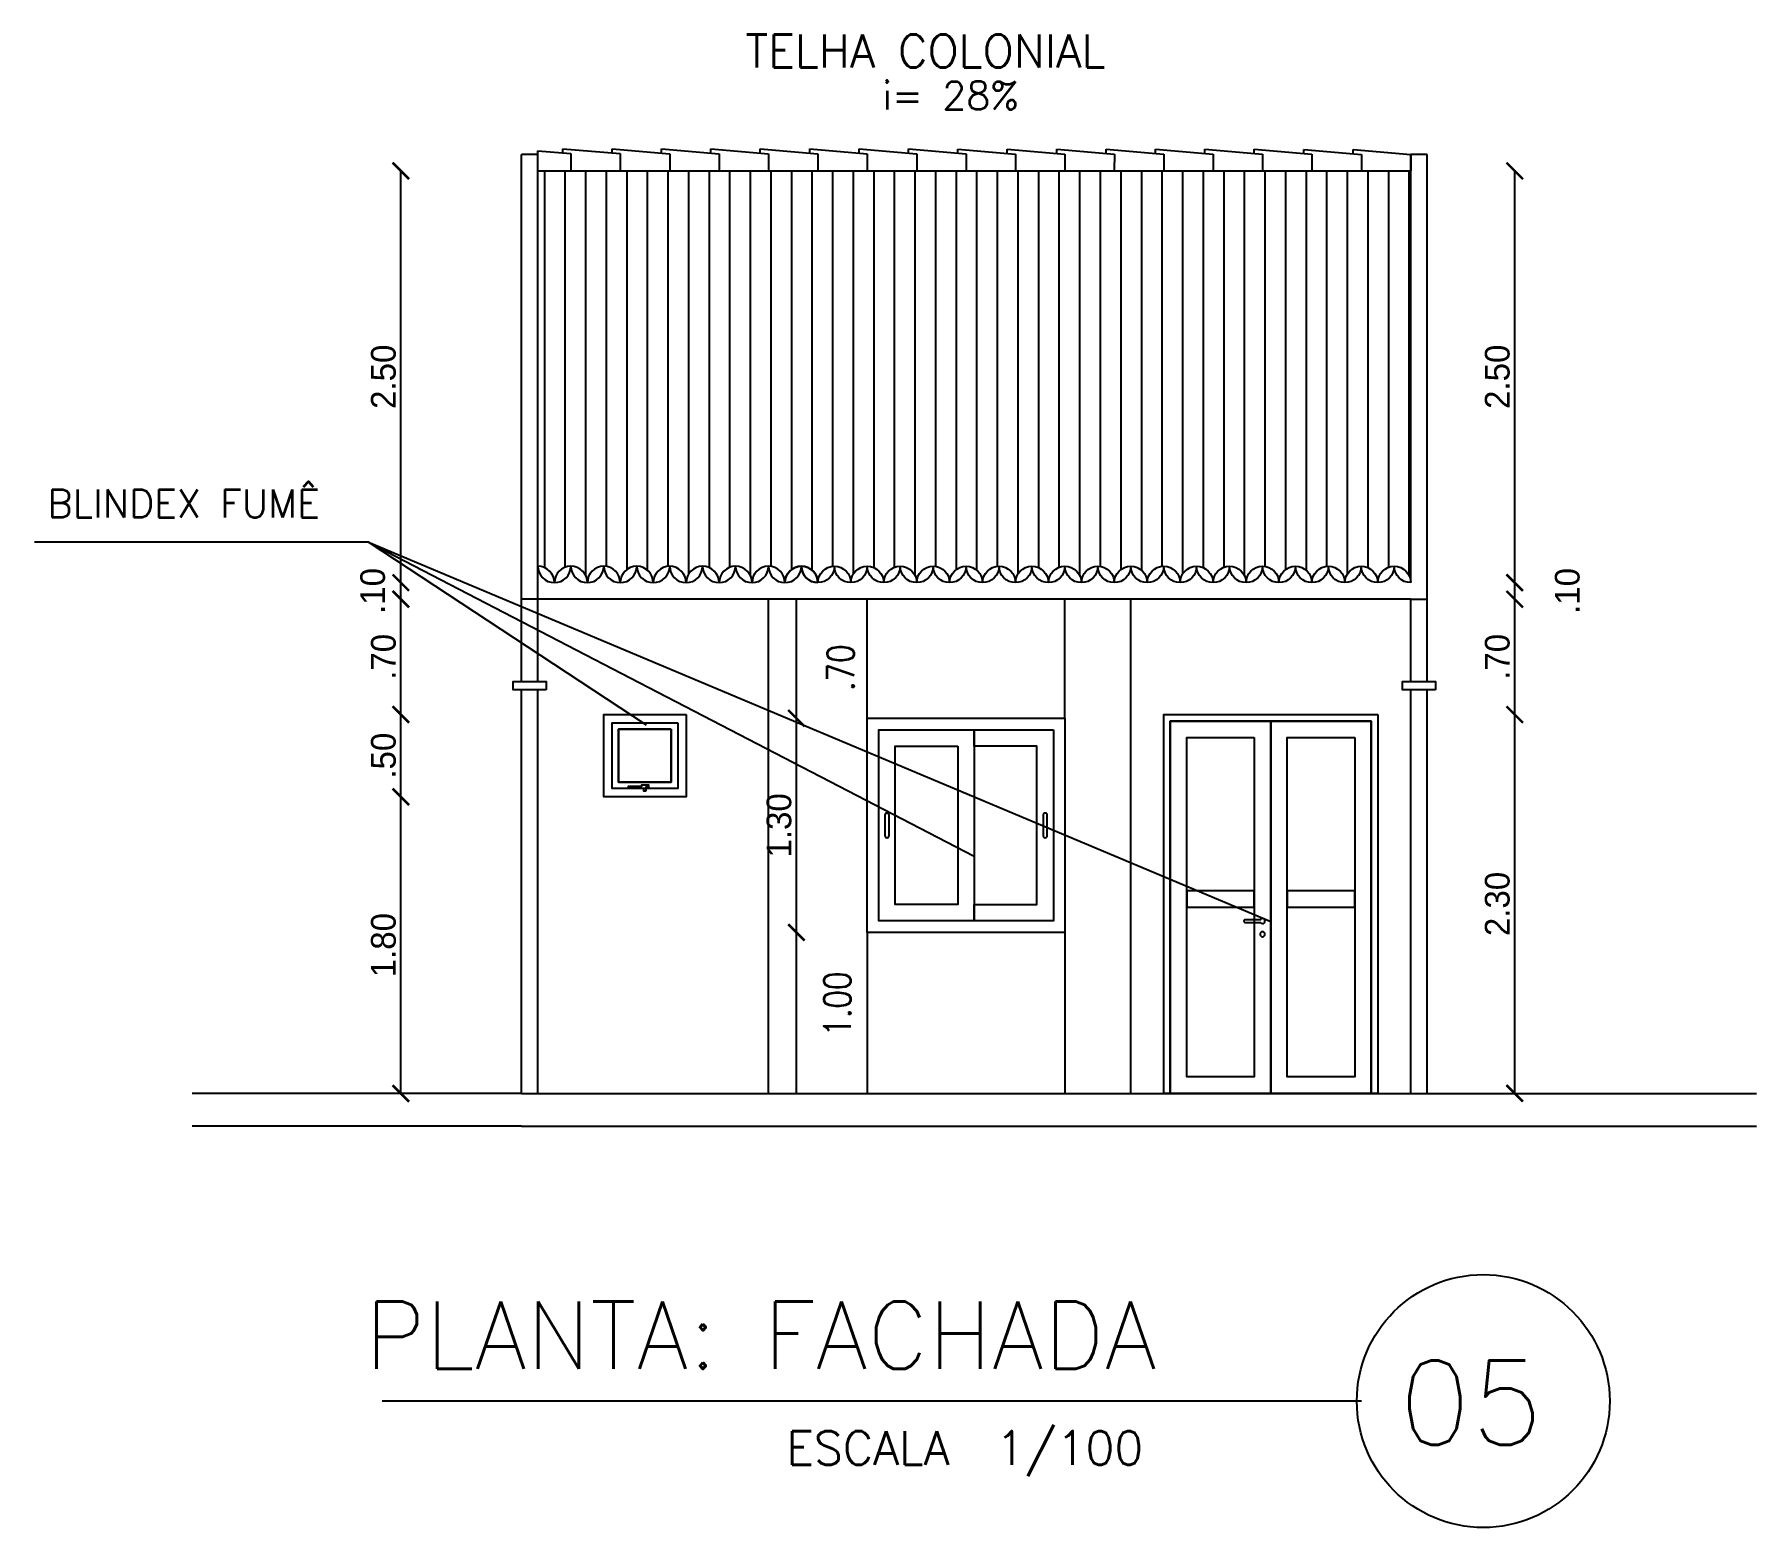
# Model space of a CAD drawing. Extents: x 1223 to 2114, y 507 to 973.
# Drawn here: x 1263.06 to 1273.52, y 539.39 to 548.45 of the extents above; entities that cross this region are included whole.
import ezdxf

# ---------------------------------------------------------------- set-up
doc = ezdxf.new("R2010")
doc.units = 0
doc.header["$MEASUREMENT"] = 0
doc.layers.get('0').update_dxf_attribs({"linetype": 'CONTINUOUS'})
doc.layers.get('DEFPOINTS').update_dxf_attribs({"linetype": 'CONTINUOUS'})
for name, color, linetype in [('ARQ-COTAS', 4, 'CONTINUOUS'), ('ESQUADRIAS_TIGRE', 7, 'CONTINUOUS'), ('JANELAS', 8, 'CONTINUOUS'), ('PAREDE', 2, 'CONTINUOUS'), ('PAREDES', 2, 'CONTINUOUS'), ('PENA-20', 3, 'CONTINUOUS'), ('REBAIXO', 8, 'CONTINUOUS')]:
    doc.layers.add(name, color=color, linetype=linetype)
doc.styles.add('PADRAO_TXT', font='romans.shx')
doc.styles.add('REG80', font='romans.shx', dxfattribs={"width": 0.8, "height": 0.2})
doc.styles.add('ROMANS', font='romans', dxfattribs={"height": 0.1})
doc.dimstyles.new('1-100', dxfattribs={"dimtxt": 0.15, "dimasz": 0.1, "dimexe": 0.05, "dimexo": 0.1, "dimgap": 0.03, "dimtad": 1, "dimzin": 5, "dimdsep": 46, "dimtxsty": 'Standard', "dimblk": 'ARCHTICK', "dimcen": 0, "dimse1": 1, "dimse2": 1, "dimclrd": 256, "dimclre": 256, "dimclrt": 3, "dimadec": 0, "dimazin": 0, "dimtfac": 1, "dimtofl": 0, "dimtmove": 2, "dimatfit": 3, "dimldrblk": 'ARCHTICK', "dimfxl": 0, "dimtolj": 1, "dimarcsym": 0})

# ---------------------------------------------------------------- blocks, each defined once
blk = doc.blocks.new('*U28')
at = {"layer": 'ESQUADRIAS_TIGRE', "linetype": 'Continuous', "flags": 128}
for points in [[(0.05, 0.45), (0.05, 0.05), (0.45, 0.05), (0.45, 0.45)], [(0.09, 0.41), (0.09, 0.09), (0.41, 0.09), (0.41, 0.41)]]:
    blk.add_lwpolyline(points, close=True, dxfattribs=at)
at = {"layer": 'ESQUADRIAS_TIGRE', "linetype": 'Continuous'}
blk.add_lwpolyline([(0.09, 0.41), (0.41, 0.41), (0.41, 0.09), (0.09, 0.09)], close=True, dxfattribs=at)
blk = doc.blocks.new('*U29')
at = {"layer": 'ESQUADRIAS_TIGRE', "linetype": 'Continuous', "flags": 128}
for points in [[(0, 0.5), (0, 0), (0.5, 0), (0.5, 0.5)], [(0.05, 0.45), (0.05, 0.05), (0.45, 0.05), (0.45, 0.45)]]:
    blk.add_lwpolyline(points, close=True, dxfattribs=at)
at = {"layer": 'ESQUADRIAS_TIGRE'}
blk.add_blockref('*U28', (0, 0), dxfattribs=at)
blk = doc.blocks.new('PUXADOR_MAXIMAR_2D')
at = {"layer": 'ESQUADRIAS_TIGRE', "linetype": 'Continuous'}
blk.add_lwpolyline([(-0.006, -0.015), (0.006, -0.015), (0.006, 0), (0.046, 0), (0.1, 0), (0.1, 0.014), (0.019, 0.014), (0.019, 0.015), (0.019, 0.023), (0.006, 0.023), (-0.006, 0.023), (-0.021, 0.023), (-0.021, 0.008), (-0.006, 0.008), (-0.006, 0), (-0.006, -0.001)], close=True, dxfattribs=at)
blk = doc.blocks.new('36985429E')
at = {"layer": 'ESQUADRIAS_TIGRE'}
for name, p in [('*U29', (0, 0)), ('PUXADOR_MAXIMAR_2D', (0.25, 0.05))]:
    blk.add_blockref(name, p, dxfattribs=at)
at = {"layer": 'ESQUADRIAS_TIGRE', "flags": 1}
for tag, p in [('COD', (0, -0.00762)), ('DESCR', (0, -0.01524))]:
    blk.add_attdef(tag, p, '', height=0.00423, dxfattribs=at)
blk = doc.blocks.new('*U31')
at = {"layer": 'ESQUADRIAS_TIGRE', "linetype": 'Continuous', "flags": 128}
for points in [[(0.04, 2.26), (0.04, 0), (0.65, 0), (0.65, 2.26)], [(0.14, 2.16), (0.14, 0.1), (0.55, 0.1), (0.55, 2.16)]]:
    blk.add_lwpolyline(points, close=True, dxfattribs=at)
at = {"layer": 'ESQUADRIAS_TIGRE', "linetype": 'Continuous'}
blk.add_lwpolyline([(0.14, 1.23), (0.55, 1.23), (0.55, 1.13), (0.14, 1.13)], close=True, dxfattribs=at)
blk = doc.blocks.new('*U32')
at = {"layer": 'ESQUADRIAS_TIGRE', "linetype": 'Continuous', "flags": 128}
for points in [[(0.65, 2.26), (0.65, 0), (1.26, 0), (1.26, 2.26)], [(0.75, 2.16), (0.75, 0.1), (1.16, 0.1), (1.16, 2.16)]]:
    blk.add_lwpolyline(points, close=True, dxfattribs=at)
at = {"layer": 'ESQUADRIAS_TIGRE', "linetype": 'Continuous'}
blk.add_lwpolyline([(0.75, 1.23), (1.16, 1.23), (1.16, 1.13), (0.75, 1.13)], close=True, dxfattribs=at)
blk = doc.blocks.new('*U33')
at = {"layer": 'ESQUADRIAS_TIGRE', "linetype": 'Continuous'}
blk.add_lwpolyline([(0, 2.3), (0, 0), (0.04, 0), (0.04, 2.26), (1.26, 2.26), (1.26, 0), (1.3, 0), (1.3, 2.3)], close=True, dxfattribs=at)
at = {"layer": 'ESQUADRIAS_TIGRE'}
for name in ['*U31', '*U32']:
    blk.add_blockref(name, (0, 0), dxfattribs=at)
blk = doc.blocks.new('MACANETA_GU_DIR')
at = {"layer": 'ESQUADRIAS_TIGRE', "linetype": 'Continuous', "flags": 128}
blk.add_lwpolyline([(0, -0.015, -0.414214), (-0.015, 0, -0.414214), (0, 0.015), (0, 0.015, -0.268682), (0.013, 0.007), (0.052, 0.007), (0.106, 0.007, -0.414214), (0.114, 0, -0.414214), (0.106, -0.008), (0.052, -0.008), (0.013, -0.008), (0.013, -0.008, -0.267224), (0, -0.015)], format="xyb", close=True, dxfattribs=at)
at = {"layer": 'ESQUADRIAS_TIGRE', "linetype": 'Continuous'}
blk.add_circle((0, -0.08), 0.015, dxfattribs=at)
blk = doc.blocks.new('36621931E')
at = {"layer": 'ESQUADRIAS_TIGRE'}
for name, p in [('*U33', (0, 0)), ('MACANETA_GU_DIR', (0.7, 1.046))]:
    blk.add_blockref(name, p, dxfattribs=at)
at = {"layer": 'ESQUADRIAS_TIGRE', "flags": 1}
for tag, p in [('COD', (0, -0.00762)), ('DESCR', (0, -0.01524))]:
    blk.add_attdef(tag, p, '', height=0.00423, dxfattribs=at)
blk = doc.blocks.new('*U35')
at = {"layer": 'ESQUADRIAS_TIGRE', "linetype": 'Continuous'}
blk.add_lwpolyline([(0.07, 1.23), (0.07, 0.07), (0.55, 0.07), (0.55, 0.17), (0.17, 0.17), (0.17, 1.13), (0.55, 1.13), (0.55, 1.23)], close=True, dxfattribs=at)
blk = doc.blocks.new('*U36')
at = {"layer": 'ESQUADRIAS_TIGRE', "linetype": 'Continuous', "flags": 128}
for points in [[(0.55, 1.23), (0.55, 0.07), (1.13, 0.07), (1.13, 1.23)], [(0.65, 1.13), (0.65, 0.17), (1.03, 0.17), (1.03, 1.13)]]:
    blk.add_lwpolyline(points, close=True, dxfattribs=at)
blk = doc.blocks.new('*U37')
at = {"layer": 'ESQUADRIAS_TIGRE', "linetype": 'Continuous', "flags": 128}
for points in [[(0, 1.3), (0, 0), (1.2, 0), (1.2, 1.3)], [(0.07, 1.23), (0.07, 0.07), (1.13, 0.07), (1.13, 1.23)]]:
    blk.add_lwpolyline(points, close=True, dxfattribs=at)
at = {"layer": 'ESQUADRIAS_TIGRE'}
for name in ['*U35', '*U36']:
    blk.add_blockref(name, (0, 0), dxfattribs=at)
blk = doc.blocks.new('PUXADOR_2D')
at = {"layer": 'ESQUADRIAS_TIGRE', "linetype": 'Continuous', "flags": 128}
blk.add_lwpolyline([(0.0125, -0.06), (0.0125, -0.0625, -0.4142136), (0, -0.075), (0, -0.075, -0.4142136), (-0.0125, -0.0625), (-0.0125, -0.06), (-0.0125, 0.06), (-0.0125, 0.0625, -0.4142136), (0, 0.075), (0, 0.075, -0.4142136), (0.0125, 0.0625), (0.0125, 0.06)], format="xyb", close=True, dxfattribs=at)
blk = doc.blocks.new('36406810E')
at = {"layer": 'ESQUADRIAS_TIGRE'}
for name, p in [('*U37', (0, 0)), ('PUXADOR_2D', (0.12, 0.65)), ('PUXADOR_2D', (1.08, 0.65))]:
    blk.add_blockref(name, p, dxfattribs=at)
at = {"layer": 'ESQUADRIAS_TIGRE', "flags": 1}
for tag, p in [('COD', (0, -0.00762)), ('DESCR', (0, -0.01524))]:
    blk.add_attdef(tag, p, '', height=0.00423, dxfattribs=at)
blk = doc.blocks.new('A$C2DF50791')
at = {"layer": 'PENA-20'}
for centre, start, end in [((0, 0.1), 270, 0), ((0.1, 0), 0, 180), ((0.2, 0.1), 180, 0), ((0.3, 0), 0, 180), ((0.4, 0.1), 180, 0), ((0.5, 0), 0, 180), ((0.6, 0.1), 180, 0), ((0.7, 0), 0, 180), ((0.8, 0.1), 180, 0), ((0.9, 0), 0, 180), ((1, 0.1), 180, 0), ((1.1, 0), 0, 180), ((1.2, 0.1), 180, 0), ((1.3, 0), 0, 180), ((1.4, 0.1), 180, 0), ((1.5, 0), 0, 180), ((1.6, 0.1), 180, 0), ((1.7, 0), 0, 180), ((1.8, 0.1), 180, 0), ((1.9, 0), 0, 180), ((2, 0.1), 180, 0), ((2.1, 0), 0, 180), ((2.2, 0.1), 180, 0), ((2.3, 0), 0, 180), ((2.4, 0.1), 180, 0), ((2.5, 0), 0, 180), ((2.6, 0.1), 180, 0), ((2.7, 0), 0, 180), ((2.8, 0.1), 180, 0), ((2.9, 0), 0, 180), ((3, 0.1), 180, 0), ((3.1, 0), 0, 180), ((3.2, 0.1), 180, 0), ((3.3, 0), 0, 180), ((3.4, 0.1), 180, 0), ((3.5, 0), 0, 180), ((3.6, 0.1), 180, 0), ((3.7, 0), 0, 180)]:
    blk.add_arc(centre, 0.1, start, end, dxfattribs=at)
blk = doc.blocks.new('_ArchTick')
at = {"color": 0, "linetype": 'ByBlock', "const_width": 0.15}
blk.add_lwpolyline([(-0.5, -0.5), (0.5, 0.5)], dxfattribs=at)
blk = doc.blocks.new('*D694')
at = {"layer": 'ARQ-COTAS', "lineweight": -2, "transparency": 16777216}
blk.add_line((1272.053, 542.021), (1272.053, 544.321), dxfattribs=at)
at = {"layer": 'DEFPOINTS', "color": 0, "transparency": 16777216}
for p in [(1271.222, 544.321), (1272.053, 544.321), (1271.222, 542.021)]:
    blk.add_point(p, dxfattribs=at)
at = {"layer": 'ARQ-COTAS', "lineweight": -2, "transparency": 16777216, "xscale": 0.1, "yscale": 0.1, "zscale": 0.1}
for p, rotation in [((1272.053, 544.321), 90), ((1272.053, 542.021), 270)]:
    blk.add_blockref('_ArchTick', p, dxfattribs=dict(at, rotation=rotation))
at = {"layer": 'ARQ-COTAS', "color": 3, "transparency": 16777216, "insert": (1271.948, 543.171), "char_height": 0.15, "attachment_point": 5, "rotation": 90}
blk.add_mtext('\\A1;2.30', dxfattribs=at)
blk = doc.blocks.new('*D695')
at = {"layer": 'ARQ-COTAS', "lineweight": -2, "transparency": 16777216}
blk.add_line((1272.053, 544.321), (1272.053, 545.021), dxfattribs=at)
at = {"layer": 'DEFPOINTS', "color": 0, "transparency": 16777216}
for p in [(1271.016, 545.021), (1272.053, 545.021), (1271.222, 544.321)]:
    blk.add_point(p, dxfattribs=at)
at = {"layer": 'ARQ-COTAS', "lineweight": -2, "transparency": 16777216, "xscale": 0.1, "yscale": 0.1, "zscale": 0.1}
for p, rotation in [((1272.053, 545.021), 90), ((1272.053, 544.321), 270)]:
    blk.add_blockref('_ArchTick', p, dxfattribs=dict(at, rotation=rotation))
at = {"layer": 'ARQ-COTAS', "color": 3, "transparency": 16777216, "insert": (1271.948, 544.671), "char_height": 0.15, "attachment_point": 5, "rotation": 90}
blk.add_mtext('\\A1;.70', dxfattribs=at)
blk = doc.blocks.new('*D696')
at = {"layer": 'ARQ-COTAS', "lineweight": -2, "transparency": 16777216}
blk.add_line((1272.053, 545.021), (1272.053, 545.121), dxfattribs=at)
at = {"layer": 'DEFPOINTS', "color": 0, "transparency": 16777216}
for p in [(1271.222, 545.121), (1272.053, 545.121), (1271.016, 545.021)]:
    blk.add_point(p, dxfattribs=at)
at = {"layer": 'ARQ-COTAS', "lineweight": -2, "transparency": 16777216, "xscale": 0.1, "yscale": 0.1, "zscale": 0.1}
for p, rotation in [((1272.053, 545.121), 90), ((1272.053, 545.021), 270)]:
    blk.add_blockref('_ArchTick', p, dxfattribs=dict(at, rotation=rotation))
at = {"layer": 'ARQ-COTAS', "color": 3, "transparency": 16777216, "insert": (1272.373, 545.071), "char_height": 0.15, "attachment_point": 5, "rotation": 90}
blk.add_mtext('\\A1;.10', dxfattribs=at)
blk = doc.blocks.new('*D697')
at = {"layer": 'ARQ-COTAS', "lineweight": -2, "transparency": 16777216}
blk.add_line((1267.691, 542.998), (1267.691, 544.298), dxfattribs=at)
at = {"layer": 'DEFPOINTS', "color": 0, "transparency": 16777216}
for p in [(1267.691, 544.298), (1268.122, 544.298), (1268.122, 542.998)]:
    blk.add_point(p, dxfattribs=at)
at = {"layer": 'ARQ-COTAS', "lineweight": -2, "transparency": 16777216, "xscale": 0.1, "yscale": 0.1, "zscale": 0.1}
for p, rotation in [((1267.691, 544.298), 90), ((1267.691, 542.998), 270)]:
    blk.add_blockref('_ArchTick', p, dxfattribs=dict(at, rotation=rotation))
at = {"layer": 'ARQ-COTAS', "color": 3, "transparency": 16777216, "insert": (1267.586, 543.648), "char_height": 0.15, "attachment_point": 5, "rotation": 90}
blk.add_mtext('\\A1;1.30', dxfattribs=at)
blk = doc.blocks.new('*D698')
at = {"layer": 'ARQ-COTAS', "lineweight": -2, "transparency": 16777216}
blk.add_line((1265.289, 542.021), (1265.289, 543.821), dxfattribs=at)
at = {"layer": 'DEFPOINTS', "color": 0, "transparency": 16777216}
for p in [(1265.289, 543.821), (1266.522, 543.821), (1266.75, 542.021)]:
    blk.add_point(p, dxfattribs=at)
at = {"layer": 'ARQ-COTAS', "lineweight": -2, "transparency": 16777216, "xscale": 0.1, "yscale": 0.1, "zscale": 0.1}
for p, rotation in [((1265.289, 543.821), 90), ((1265.289, 542.021), 270)]:
    blk.add_blockref('_ArchTick', p, dxfattribs=dict(at, rotation=rotation))
at = {"layer": 'ARQ-COTAS', "color": 3, "transparency": 16777216, "insert": (1265.184, 542.921), "char_height": 0.15, "attachment_point": 5, "rotation": 90}
blk.add_mtext('\\A1;1.80', dxfattribs=at)
blk = doc.blocks.new('*D699')
at = {"layer": 'ARQ-COTAS', "lineweight": -2, "transparency": 16777216}
blk.add_line((1265.289, 543.821), (1265.289, 544.321), dxfattribs=at)
at = {"layer": 'DEFPOINTS', "color": 0, "transparency": 16777216}
for p in [(1265.289, 544.321), (1266.522, 544.321), (1266.522, 543.821)]:
    blk.add_point(p, dxfattribs=at)
at = {"layer": 'ARQ-COTAS', "lineweight": -2, "transparency": 16777216, "xscale": 0.1, "yscale": 0.1, "zscale": 0.1}
for p, rotation in [((1265.289, 544.321), 90), ((1265.289, 543.821), 270)]:
    blk.add_blockref('_ArchTick', p, dxfattribs=dict(at, rotation=rotation))
at = {"layer": 'ARQ-COTAS', "color": 3, "transparency": 16777216, "insert": (1265.184, 544.071), "char_height": 0.15, "attachment_point": 5, "rotation": 90}
blk.add_mtext('\\A1;.50', dxfattribs=at)
blk = doc.blocks.new('*D700')
at = {"layer": 'ARQ-COTAS', "lineweight": -2, "transparency": 16777216}
blk.add_line((1265.289, 544.321), (1265.289, 545.021), dxfattribs=at)
at = {"layer": 'DEFPOINTS', "color": 0, "transparency": 16777216}
for p in [(1265.289, 545.021), (1266.122, 545.021), (1266.522, 544.321)]:
    blk.add_point(p, dxfattribs=at)
at = {"layer": 'ARQ-COTAS', "lineweight": -2, "transparency": 16777216, "xscale": 0.1, "yscale": 0.1, "zscale": 0.1}
for p, rotation in [((1265.289, 545.021), 90), ((1265.289, 544.321), 270)]:
    blk.add_blockref('_ArchTick', p, dxfattribs=dict(at, rotation=rotation))
at = {"layer": 'ARQ-COTAS', "color": 3, "transparency": 16777216, "insert": (1265.184, 544.671), "char_height": 0.15, "attachment_point": 5, "rotation": 90}
blk.add_mtext('\\A1;.70', dxfattribs=at)
blk = doc.blocks.new('*D701')
at = {"layer": 'ARQ-COTAS', "lineweight": -2, "transparency": 16777216}
blk.add_line((1265.289, 545.021), (1265.289, 545.121), dxfattribs=at)
at = {"layer": 'DEFPOINTS', "color": 0, "transparency": 16777216}
for p in [(1265.289, 545.121), (1266.222, 545.121), (1266.122, 545.021)]:
    blk.add_point(p, dxfattribs=at)
at = {"layer": 'ARQ-COTAS', "lineweight": -2, "transparency": 16777216, "xscale": 0.1, "yscale": 0.1, "zscale": 0.1}
for p, rotation in [((1265.289, 545.121), 90), ((1265.289, 545.021), 270)]:
    blk.add_blockref('_ArchTick', p, dxfattribs=dict(at, rotation=rotation))
at = {"layer": 'ARQ-COTAS', "color": 3, "transparency": 16777216, "insert": (1265.119, 545.071), "char_height": 0.15, "attachment_point": 5, "rotation": 90}
blk.add_mtext('\\A1;.10', dxfattribs=at)
blk = doc.blocks.new('*D702')
at = {"layer": 'ARQ-COTAS', "lineweight": -2, "transparency": 16777216}
blk.add_line((1265.289, 545.121), (1265.289, 547.621), dxfattribs=at)
at = {"layer": 'DEFPOINTS', "color": 0, "transparency": 16777216}
for p in [(1265.289, 547.621), (1266.122, 547.621), (1266.222, 545.121)]:
    blk.add_point(p, dxfattribs=at)
at = {"layer": 'ARQ-COTAS', "lineweight": -2, "transparency": 16777216, "xscale": 0.1, "yscale": 0.1, "zscale": 0.1}
for p, rotation in [((1265.289, 547.621), 90), ((1265.289, 545.121), 270)]:
    blk.add_blockref('_ArchTick', p, dxfattribs=dict(at, rotation=rotation))
at = {"layer": 'ARQ-COTAS', "color": 3, "transparency": 16777216, "insert": (1265.184, 546.371), "char_height": 0.15, "attachment_point": 5, "rotation": 90}
blk.add_mtext('\\A1;2.50', dxfattribs=at)
blk = doc.blocks.new('*D703')
at = {"layer": 'ARQ-COTAS', "lineweight": -2, "transparency": 16777216}
blk.add_line((1272.053, 545.121), (1272.053, 547.621), dxfattribs=at)
at = {"layer": 'DEFPOINTS', "color": 0, "transparency": 16777216}
for p in [(1271.422, 547.621), (1272.053, 547.621), (1271.522, 545.121)]:
    blk.add_point(p, dxfattribs=at)
at = {"layer": 'ARQ-COTAS', "lineweight": -2, "transparency": 16777216, "xscale": 0.1, "yscale": 0.1, "zscale": 0.1}
for p, rotation in [((1272.053, 547.621), 90), ((1272.053, 545.121), 270)]:
    blk.add_blockref('_ArchTick', p, dxfattribs=dict(at, rotation=rotation))
at = {"layer": 'ARQ-COTAS', "color": 3, "transparency": 16777216, "insert": (1271.948, 546.371), "char_height": 0.15, "attachment_point": 5, "rotation": 90}
blk.add_mtext('\\A1;2.50', dxfattribs=at)

msp = doc.modelspace()

# ---------------------------------------------------------------- linework, layer by layer
at = {"layer": 'ARQ-COTAS'}
for p, q in [((1267.69145, 544.29807), (1267.69145, 545.02122)), ((1267.69145, 542.02122), (1267.69145, 542.99807))]:
    msp.add_line(p, q, dxfattribs=at)
at = {"layer": 'JANELAS'}
msp.add_line((1271.12355, 540.15347), (1265.17609, 540.15347), dxfattribs=at)
msp.add_circle((1271.86202, 540.15347), 0.76764, dxfattribs=at)
at = {"layer": 'PAREDE'}
for p, q in [((1267.52161, 542.02122), (1267.52161, 545.02122)), ((1266.02161, 542.02122), (1266.02161, 544.47122)), ((1266.12161, 542.02122), (1266.12161, 544.47122)), ((1271.42161, 542.02122), (1271.42161, 544.47122)), ((1271.52161, 542.02122), (1271.52161, 544.47122)), ((1266.02161, 542.02122), (1264.02161, 542.02122)), ((1266.02161, 542.02122), (1271.52161, 542.02122)), ((1271.52161, 542.02122), (1273.52161, 542.02122)), ((1266.02161, 541.82122), (1264.02161, 541.82122)), ((1266.02161, 541.82122), (1271.52161, 541.82122)), ((1271.52161, 541.82122), (1273.52161, 541.82122))]:
    msp.add_line(p, q, dxfattribs=at)
for points in [[(1266.17161, 544.47122), (1265.97161, 544.47122), (1265.97161, 544.52122), (1266.17161, 544.52122)], [(1271.57161, 544.47122), (1271.37161, 544.47122), (1271.37161, 544.52122), (1271.57161, 544.52122)]]:
    msp.add_lwpolyline(points, close=True, dxfattribs=at)
at = {"layer": 'PENA-20'}
for p, q in [((1266.12181, 547.72036), (1266.02161, 547.72036)), ((1266.02161, 544.52122), (1266.02161, 547.72036)), ((1266.12161, 544.52122), (1266.12161, 547.72036)), ((1271.42161, 545.12122), (1271.42161, 547.72082)), ((1271.52161, 547.72082), (1271.42161, 547.72082)), ((1271.52161, 544.52122), (1271.52161, 547.72082)), ((1271.42161, 545.02122), (1266.12161, 545.02122)), ((1271.42161, 544.52122), (1271.42161, 545.02122))]:
    msp.add_line(p, q, dxfattribs=at)
for centre, start, end in [((1266.22161, 545.22122), 180, 0), ((1266.12161, 545.12122), 0, 90), ((1266.32161, 545.12122), 0, 180), ((1266.42161, 545.22122), 180, 0), ((1266.52161, 545.12122), 0, 180), ((1266.62161, 545.22122), 180, 0), ((1266.72161, 545.12122), 0, 180), ((1266.82161, 545.22122), 180, 0), ((1266.92161, 545.12122), 0, 180), ((1267.02161, 545.22122), 180, 0), ((1267.12161, 545.12122), 0, 180), ((1267.22161, 545.22122), 180, 0), ((1267.32161, 545.12122), 0, 180), ((1267.42161, 545.22122), 180, 0), ((1267.52161, 545.12122), 0, 180), ((1267.62161, 545.22122), 180, 0), ((1267.72161, 545.12122), 0, 180), ((1267.82161, 545.22122), 180, 270)]:
    msp.add_arc(centre, 0.1, start, end, dxfattribs=at)
at = {"layer": 'REBAIXO'}
for p, q in [((1266.12161, 547.72082), (1266.12161, 547.74285)), ((1266.12161, 547.74285), (1266.32182, 547.7255)), ((1266.27182, 547.72984), (1266.27184, 547.75555)), ((1266.27184, 547.75555), (1266.62182, 547.72523)), ((1266.32182, 547.7255), (1266.32173, 547.6255)), ((1266.57182, 547.72956), (1266.57184, 547.75527)), ((1266.57184, 547.75527), (1266.92182, 547.72495)), ((1266.62182, 547.72523), (1266.62173, 547.62523)), ((1266.87182, 547.72928), (1266.87184, 547.755)), ((1266.87182, 547.72928), (1266.87184, 547.755)), ((1266.87182, 547.72928), (1266.87184, 547.755)), ((1266.87184, 547.755), (1267.22182, 547.72468)), ((1266.92182, 547.72495), (1266.92173, 547.62495)), ((1267.17182, 547.72901), (1267.17184, 547.75472)), ((1267.17184, 547.75472), (1267.52182, 547.7244)), ((1267.22182, 547.72468), (1267.22172, 547.62468)), ((1267.47182, 547.72873), (1267.47184, 547.75445)), ((1267.47184, 547.75445), (1267.82182, 547.72413)), ((1267.52182, 547.7244), (1267.52172, 547.6244)), ((1267.77182, 547.72846), (1267.77184, 547.75417)), ((1267.77184, 547.75417), (1268.12182, 547.72385)), ((1267.82182, 547.72413), (1267.82172, 547.62413)), ((1268.07182, 547.72818), (1268.07184, 547.7539)), ((1268.07182, 547.72818), (1268.07184, 547.7539)), ((1268.07182, 547.72818), (1268.07184, 547.7539)), ((1268.07184, 547.7539), (1268.42182, 547.72358)), ((1268.12182, 547.72385), (1268.12172, 547.62385)), ((1268.37182, 547.72791), (1268.37184, 547.75362)), ((1268.37184, 547.75362), (1268.72182, 547.7233)), ((1268.42182, 547.72358), (1268.42172, 547.62358)), ((1268.67182, 547.72763), (1268.67184, 547.75335)), ((1268.67184, 547.75335), (1269.02182, 547.72303)), ((1268.72182, 547.7233), (1268.72172, 547.6233)), ((1268.97182, 547.72736), (1268.97184, 547.75307)), ((1268.97184, 547.75307), (1269.32182, 547.72275)), ((1269.02182, 547.72303), (1269.02172, 547.62303)), ((1269.27182, 547.72708), (1269.27184, 547.7528)), ((1269.27184, 547.7528), (1269.62182, 547.72247)), ((1269.32182, 547.72275), (1269.32172, 547.62275)), ((1269.57182, 547.72681), (1269.57184, 547.75252)), ((1269.57184, 547.75252), (1269.92182, 547.7222)), ((1269.62182, 547.72247), (1269.62172, 547.62247)), ((1269.87182, 547.72653), (1269.87184, 547.75225)), ((1269.87184, 547.75225), (1270.22182, 547.72192)), ((1269.92182, 547.7222), (1269.92172, 547.6222)), ((1270.17182, 547.72626), (1270.17184, 547.75197)), ((1270.17184, 547.75197), (1270.52182, 547.72165)), ((1270.22182, 547.72192), (1270.22172, 547.62192)), ((1270.22182, 547.72192), (1270.22172, 547.62192)), ((1270.47182, 547.72598), (1270.47184, 547.75169)), ((1270.47184, 547.75169), (1270.82182, 547.72137)), ((1270.52182, 547.72165), (1270.52172, 547.62165)), ((1270.77182, 547.7257), (1270.77184, 547.75142)), ((1270.77184, 547.75142), (1271.12182, 547.7211)), ((1270.82182, 547.72137), (1270.82172, 547.62137)), ((1271.07182, 547.72543), (1271.07184, 547.75114)), ((1271.07184, 547.75114), (1271.42181, 547.72082)), ((1271.12182, 547.7211), (1271.12172, 547.6211)), ((1271.42181, 547.72082), (1271.42172, 547.62082)), ((1266.12161, 547.62122), (1271.42161, 547.62122)), ((1266.16276, 545.21236), (1266.16276, 547.62122)), ((1266.28776, 545.21532), (1266.28776, 547.62122)), ((1266.41276, 545.16235), (1266.41276, 547.62122)), ((1266.53776, 545.21991), (1266.53776, 547.62122)), ((1266.66276, 545.20207), (1266.66276, 547.62122)), ((1266.78776, 545.19622), (1266.78776, 547.62122)), ((1266.91276, 545.22083), (1266.91276, 547.62122)), ((1267.03776, 545.17571), (1267.03776, 547.62122)), ((1267.16276, 545.21236), (1267.16276, 547.62122)), ((1267.28776, 545.21532), (1267.28776, 547.62122)), ((1267.41276, 545.16235), (1267.41276, 547.62122)), ((1267.53776, 545.21991), (1267.53776, 547.62122)), ((1267.66276, 545.20207), (1267.66276, 547.62122)), ((1267.78776, 545.19622), (1267.78776, 547.62122)), ((1267.91276, 545.22083), (1267.91276, 547.62122)), ((1268.03776, 545.17571), (1268.03776, 547.62122)), ((1268.16276, 545.21236), (1268.16276, 547.62122)), ((1268.28776, 545.21532), (1268.28776, 547.62122)), ((1268.41276, 545.16235), (1268.41276, 547.62122)), ((1268.53776, 545.21991), (1268.53776, 547.62122)), ((1268.66276, 545.20207), (1268.66276, 547.62122)), ((1268.78776, 545.19622), (1268.78776, 547.62122)), ((1268.91276, 545.22083), (1268.91276, 547.62122)), ((1269.03776, 545.17571), (1269.03776, 547.62122)), ((1269.16276, 545.21236), (1269.16276, 547.62122)), ((1269.28776, 545.21532), (1269.28776, 547.62122)), ((1269.41276, 545.16235), (1269.41276, 547.62122)), ((1269.53776, 545.21991), (1269.53776, 547.62122)), ((1269.66276, 545.20207), (1269.66276, 547.62122)), ((1269.78776, 545.19622), (1269.78776, 547.62122)), ((1269.91276, 545.22083), (1269.91276, 547.62122)), ((1270.03776, 545.17571), (1270.03776, 547.62122)), ((1270.16276, 545.21236), (1270.16276, 547.62122)), ((1270.28776, 545.21532), (1270.28776, 547.62122)), ((1270.41276, 545.16235), (1270.41276, 547.62122)), ((1270.53776, 545.21991), (1270.53776, 547.62122)), ((1270.66276, 545.20207), (1270.66276, 547.62122)), ((1270.78776, 545.19622), (1270.78776, 547.62122)), ((1270.91276, 545.22083), (1270.91276, 547.62122)), ((1271.03776, 545.17571), (1271.03776, 547.62122)), ((1271.16276, 545.21236), (1271.16276, 547.62122)), ((1271.28776, 545.21532), (1271.28776, 547.62122)), ((1271.41276, 545.16235), (1271.41276, 547.62122)), ((1265.09219, 545.36789), (1263.0642, 545.36789)), ((1266.78, 544.25621), (1265.09219, 545.36789)), ((1265.09219, 545.36789), (1268.77161, 543.4609)), ((1265.09219, 545.36789), (1270.57161, 543.06405)), ((1266.12161, 545.02122), (1266.02161, 545.02122)), ((1268.12161, 544.29807), (1268.12161, 545.02122)), ((1269.32161, 544.29807), (1269.32161, 545.02122)), ((1269.72161, 542.02122), (1269.72161, 545.02122)), ((1271.42161, 545.02122), (1271.52161, 545.02122)), ((1268.12161, 542.99807), (1268.12161, 542.02122)), ((1269.32161, 542.99807), (1269.32161, 542.02122))]:
    msp.add_line(p, q, dxfattribs=at)

# ---------------------------------------------------------------- block references
at = {"layer": 'PENA-20', "xscale": -1}
msp.add_blockref('A$C2DF50791', (1271.42161, 545.12122), dxfattribs=at)
at = {"layer": 'REBAIXO', "xscale": -1}
for name, p in [('36985429E', (1267.02161, 543.82122)), ('36621931E', (1271.22161, 542.02122)), ('36406810E', (1269.32161, 542.99807))]:
    msp.add_blockref(name, p, dxfattribs=at)

# ---------------------------------------------------------------- texts
at = {"layer": 'ARQ-COTAS', "style": 'REG80', "width": 0.8}
for s, p in [('.70', (1268.04145, 544.46536)), ('1.00', (1268.02203, 542.3678))]:
    msp.add_text(s, height=0.163497, rotation=90, dxfattribs=at).set_placement(p)
at = {"layer": 'JANELAS'}
for s, height, style, p in [('i= 28%', 0.17, 'PADRAO_TXT', (1268.2127, 547.99381)), ('BLINDEX FUMÊ', 0.17, 'PADRAO_TXT', (1263.14277, 545.51585)), (' ESCALA  1/100', 0.2047032, 'ROMANS', (1267.49033, 539.76649))]:
    msp.add_text(s, height=height, dxfattribs=dict(at, style=style)).set_placement(p)
at = {"layer": 'PAREDE'}
for s, height, style, p in [('TELHA COLONIAL', 0.2, 'PADRAO_TXT', (1267.38205, 548.24881)), ('05', 0.511758, 'ROMANS', (1271.34889, 539.88784))]:
    msp.add_text(s, height=height, dxfattribs=dict(at, style=style)).set_placement(p)
at = {"layer": 'PAREDES', "style": 'ROMANS'}
msp.add_text('PLANTA: FACHADA', height=0.4094064, dxfattribs=at).set_placement((1265.07066, 540.34828))

# ---------------------------------------------------------------- dimensions: what is measured, and where the dimension line sits
at = {"layer": 'ARQ-COTAS'}
for base, p1, p2, picture, middle in [((1265.28864, 547.62122), (1266.22161, 545.12122), (1266.12161, 547.62122), '*D702', (1265.18364, 546.37122)), ((1272.05291, 547.62082), (1271.52161, 545.12122), (1271.42172, 547.62082), '*D703', (1271.94791, 546.37102)), ((1265.28864, 545.12122), (1266.12219, 545.02122), (1266.22161, 545.12122), '*D701', (1265.11864, 545.07122)), ((1272.05291, 545.12122), (1271.01582, 545.02122), (1271.22161, 545.12122), '*D696', (1272.37291, 545.07122)), ((1265.28864, 545.02122), (1266.52161, 544.32122), (1266.12219, 545.02122), '*D700', (1265.18364, 544.67122)), ((1272.05291, 545.02122), (1271.22161, 544.32122), (1271.01582, 545.02122), '*D695', (1271.94791, 544.67122)), ((1265.28864, 544.32122), (1266.52161, 543.82122), (1266.52161, 544.32122), '*D699', (1265.18364, 544.07122)), ((1267.69145, 544.29807), (1268.12161, 542.99807), (1268.12161, 544.29807), '*D697', (1267.58645, 543.64807)), ((1272.05291, 544.32122), (1271.22161, 542.02122), (1271.22161, 544.32122), '*D694', (1271.94791, 543.17122)), ((1265.28864, 543.82122), (1266.7502, 542.02122), (1266.52161, 543.82122), '*D698', (1265.18364, 542.92122))]:
    dim = msp.add_linear_dim(base=base, p1=p1, p2=p2, angle=90, dimstyle='1-100', dxfattribs=at)
    dim.commit()
    dim.dimension.update_dxf_attribs({"geometry": picture, "text_midpoint": middle})

doc.saveas('drawing.dxf')
